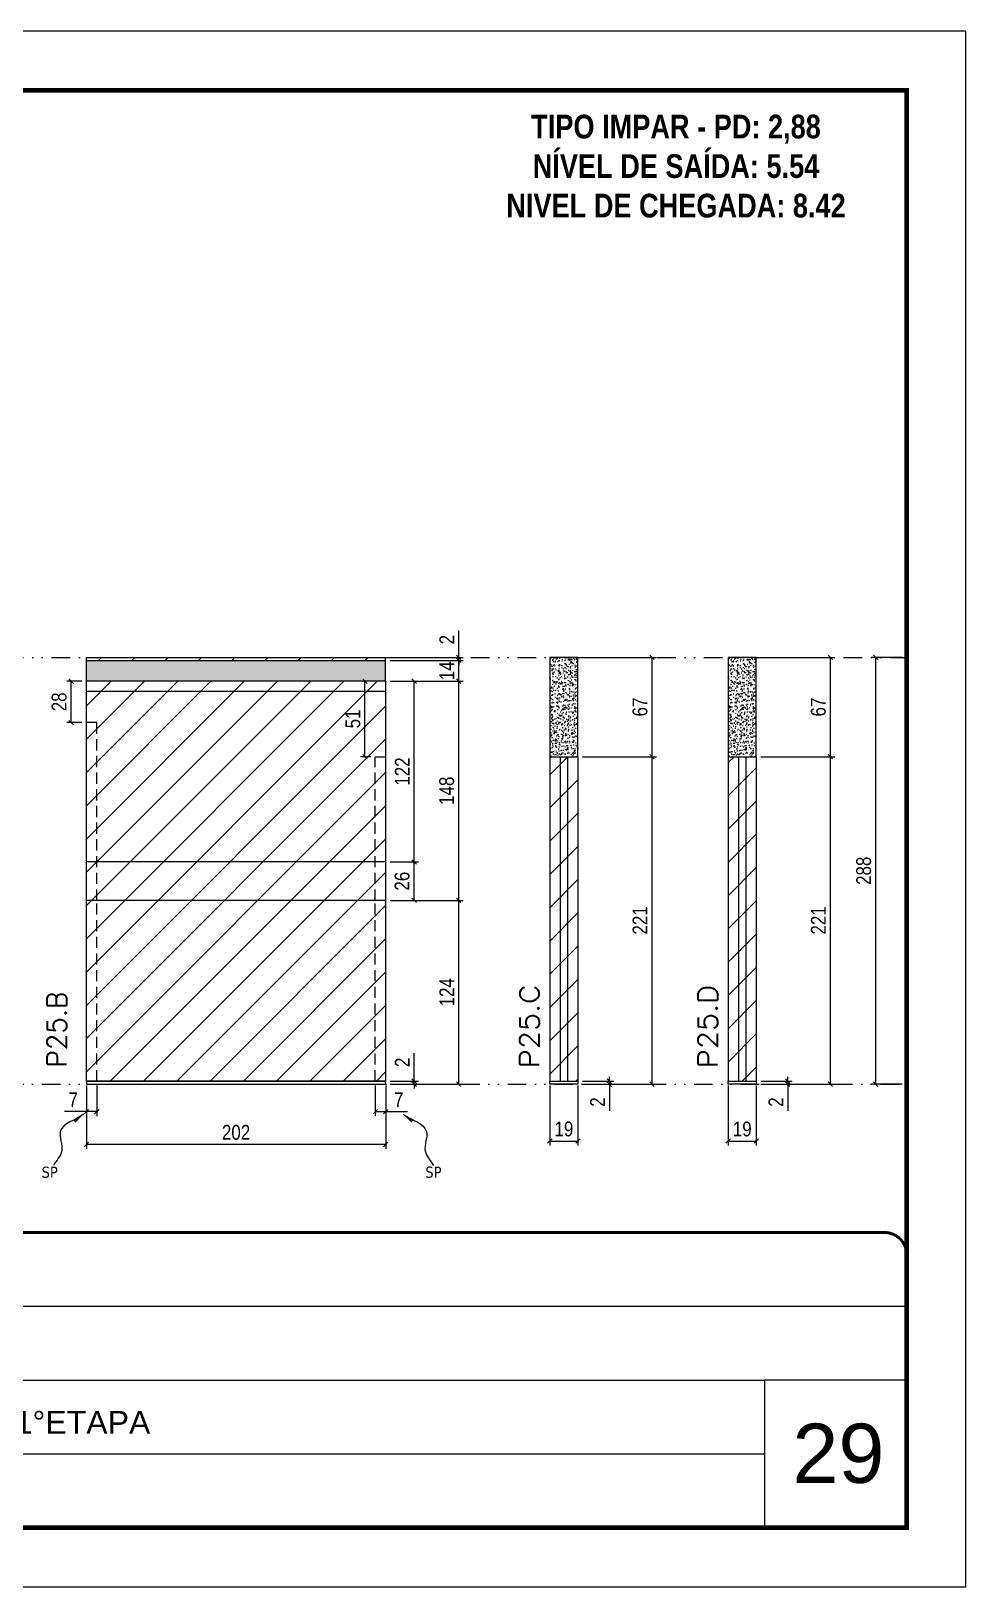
# Model space of a CAD drawing. Extents: x 14400 to 24104, y -21631 to 6985.
# Drawn here: x 15267 to 15898, y -2105 to -1055 of the extents above; entities that cross this region are included whole.
import ezdxf

# ---------------------------------------------------------------- set-up
doc = ezdxf.new("R2010")
doc.units = 0
for name, pattern in [('CONTINUO', [0]), ('DASHED', [0.75, 0.5, -0.25]), ('DIVIDE2', [0.625, 0.25, -0.125, 0, -0.125, 0, -0.125]), ('HIDDEN', [0.375, 0.25, -0.125])]:
    doc.linetypes.add(name, pattern=pattern)
for name, color, linetype, lineweight in [('CARIMBO', 255, 'Continuous', 9), ('Folhas', 255, 'Continuous', 9), ('Hachura', 251, 'Continuous', 9), ('SARRAFO DE PRESSAO', 251, 'DASHED', 9), ('Texto Seção', 7, 'Continuous', 15)]:
    doc.layers.add(name, color=color, linetype=linetype, lineweight=lineweight)
for name, color, linetype in [('COTA', 241, 'Continuous'), ('NOMENCLATURA', 7, 'Continuous'), ('Nível', 160, 'Continuous'), ('Painéis', 200, 'Continuous'), ('SARR_2.2x7', 40, 'Continuous'), ('Sarrafo de Pressão', 42, 'HIDDEN'), ('texto', 7, 'Continuous')]:
    doc.layers.add(name, color=color, linetype=linetype)
doc.styles.add('ARIAL', font='arial.ttf')
doc.styles.add('COTA TECNICA', font='techl___.ttf', dxfattribs={"height": 10})
doc.styles.add('COTA TECNICA-50', font='techl___.ttf', dxfattribs={"height": 10})
doc.styles.add('REGUA-120', font='ROMANS.shx', dxfattribs={"height": 15})
doc.styles.add('ROMANC', font='techb___.ttf', dxfattribs={"height": 2.5})
doc.styles.get("Standard").update_dxf_attribs({"font": 'arial.ttf'})
doc.dimstyles.new('COTA PAINEL-50', dxfattribs={"dimtxt": 10, "dimasz": 3, "dimexe": 3, "dimexo": 3, "dimgap": 3, "dimtad": 1, "dimdec": 1, "dimzin": 12, "dimdsep": 46, "dimtxsty": 'COTA TECNICA-50', "dimblk1": 'OBLIQUE', "dimblk2": 'OBLIQUE', "dimsah": 1, "dimcen": 0.9, "dimclrd": 4, "dimclre": 4, "dimclrt": 240, "dimadec": 1, "dimazin": 3, "dimtfac": 1, "dimtdec": 1, "dimtmove": 0, "dimatfit": 3, "dimfxl": 1, "dimtolj": 1, "dimtzin": 12, "dimarcsym": 0})
doc.dimstyles.new('PAINEL', dxfattribs={"dimtxt": 10, "dimasz": 3, "dimexe": 3, "dimexo": 3, "dimgap": 3, "dimtad": 1, "dimdec": 1, "dimzin": 12, "dimdsep": 46, "dimtxsty": 'COTA TECNICA', "dimblk1": 'OBLIQUE', "dimblk2": 'OBLIQUE', "dimsah": 1, "dimcen": 0.9, "dimclrd": 4, "dimclre": 4, "dimclrt": 240, "dimadec": 1, "dimazin": 3, "dimtfac": 1, "dimtdec": 1, "dimtmove": 0, "dimatfit": 3, "dimfxl": 1, "dimtolj": 1, "dimtzin": 12, "dimarcsym": 0})
doc.dimstyles.get("Standard").update_dxf_attribs({"dimtxt": 0.18, "dimasz": 0.18, "dimexe": 0.18, "dimexo": 0.0625, "dimgap": 0.09, "dimtad": 0, "dimtih": 1, "dimtoh": 1, "dimdec": 4, "dimzin": 0, "dimdsep": 46, "dimtxsty": 'Standard', "dimcen": 0.09, "dimadec": 0, "dimazin": 0, "dimtfac": 1, "dimtdec": 4, "dimtofl": 0, "dimtmove": 0, "dimatfit": 3, "dimfxl": 1, "dimtolj": 1, "dimtzin": 0, "dimarcsym": 0})

# ---------------------------------------------------------------- blocks, each defined once
blk = doc.blocks.new('9999999999')
at = {"color": 30, "linetype": 'CONTINUO'}
for p, q in [((98564.6, 34379.6), (99584, 34379.6)), ((98564.6, 34329.8), (99488, 34329.8)), ((99584, 34329.8), (99488, 34329.8)), ((99488, 34329.8), (99488, 34230.2)), ((98564.6, 34280), (99488, 34280))]:
    blk.add_line(p, q, dxfattribs=at)
at = {"color": 30, "linetype": 'CONTINUO', "const_width": 2}
blk.add_lwpolyline([(99584, 34230.2), (99584, 34414.4, 0.414214), (99569, 34429.4), (98229, 34429.4, 0.414214), (98214, 34414.4), (98214, 34245.2, 0.414214), (98229, 34230.2), (99584, 34230.2)], format="xyb", dxfattribs=at)
at = {"layer": 'Folhas'}
blk.add_lwpolyline([(98139, 34190.2), (99624, 34190.2), (99624, 35240.2), (98139, 35240.2)], close=True, dxfattribs=at)
at = {"layer": 'Folhas', "color": 30, "const_width": 3}
blk.add_lwpolyline([(98214, 34230.2), (99584, 34230.2), (99584, 35200.2), (98214, 35200.2)], close=True, dxfattribs=at)
at = {"color": 7, "linetype": 'Continuous', "ltscale": 5, "style": 'ARIAL'}
blk.add_text('TIPO IMPAR - 1°ETAPA', height=15.483, dxfattribs=at).set_placement((98837.7, 34293.5))
blk = doc.blocks.new('_Oblique')
at = {"color": 0, "linetype": 'ByBlock', "lineweight": -2}
blk.add_line((-0.5, -0.5), (0.5, 0.5), dxfattribs=at)
blk = doc.blocks.new('*D1240')
at = {"layer": 'COTA', "color": 4, "lineweight": -2, "transparency": 16777216}
for p, q in [((15304.8, -1767), (15304.8, -1809.7)), ((15506.8, -1767), (15506.8, -1809.7)), ((15506.8, -1806.7), (15304.8, -1806.7))]:
    blk.add_line(p, q, dxfattribs=at)
at = {"layer": 'Defpoints', "color": 0, "transparency": 16777216}
for p in [(15304.8, -1764), (15506.8, -1764), (15304.8, -1806.7)]:
    blk.add_point(p, dxfattribs=at)
at = {"layer": 'COTA', "color": 4, "lineweight": -2, "transparency": 16777216, "xscale": 3, "yscale": 3, "zscale": 3, "rotation": 180}
blk.add_blockref('_Oblique', (15304.8, -1806.7), dxfattribs=at)
at = {"layer": 'COTA', "color": 4, "lineweight": -2, "transparency": 16777216, "xscale": 3, "yscale": 3, "zscale": 3}
blk.add_blockref('_Oblique', (15506.8, -1806.7), dxfattribs=at)
at = {"layer": 'COTA', "color": 240, "transparency": 16777216, "insert": (15405.8, -1798.6), "char_height": 10, "attachment_point": 5, "style": 'COTA TECNICA'}
blk.add_mtext('\\A1;202', dxfattribs=at)
blk = doc.blocks.new('*D1241')
at = {"layer": 'COTA', "color": 4, "lineweight": -2, "transparency": 16777216}
for p, q in [((15499.8, -1767), (15499.8, -1787.5)), ((15506.8, -1769), (15506.8, -1787.5)), ((15499.8, -1784.5), (15506.8, -1784.5)), ((15506.8, -1784.5), (15521.5, -1784.5))]:
    blk.add_line(p, q, dxfattribs=at)
at = {"layer": 'Defpoints', "color": 0, "transparency": 16777216}
for p in [(15499.8, -1764), (15506.8, -1766), (15506.8, -1784.5)]:
    blk.add_point(p, dxfattribs=at)
at = {"layer": 'COTA', "color": 4, "lineweight": -2, "transparency": 16777216, "xscale": 3, "yscale": 3, "zscale": 3, "rotation": 180}
blk.add_blockref('_Oblique', (15499.8, -1784.5), dxfattribs=at)
at = {"layer": 'COTA', "color": 4, "lineweight": -2, "transparency": 16777216, "xscale": 3, "yscale": 3, "zscale": 3}
blk.add_blockref('_Oblique', (15506.8, -1784.5), dxfattribs=at)
at = {"layer": 'COTA', "color": 240, "transparency": 16777216, "insert": (15515.6, -1776.5), "char_height": 10, "attachment_point": 5, "style": 'COTA TECNICA-50'}
blk.add_mtext('\\A1;7', dxfattribs=at)
blk = doc.blocks.new('*D1242')
at = {"layer": 'COTA', "color": 4, "lineweight": -2, "transparency": 16777216}
for p, q in [((15304.8, -1769), (15304.8, -1787.5)), ((15311.8, -1767), (15311.8, -1787.5)), ((15304.8, -1784.5), (15290, -1784.5)), ((15311.8, -1784.5), (15304.8, -1784.5))]:
    blk.add_line(p, q, dxfattribs=at)
at = {"layer": 'Defpoints', "color": 0, "transparency": 16777216}
for p in [(15304.8, -1766), (15311.8, -1764), (15304.8, -1784.5)]:
    blk.add_point(p, dxfattribs=at)
at = {"layer": 'COTA', "color": 4, "lineweight": -2, "transparency": 16777216, "xscale": 3, "yscale": 3, "zscale": 3, "rotation": 180}
blk.add_blockref('_Oblique', (15304.8, -1784.5), dxfattribs=at)
at = {"layer": 'COTA', "color": 4, "lineweight": -2, "transparency": 16777216, "xscale": 3, "yscale": 3, "zscale": 3}
blk.add_blockref('_Oblique', (15311.8, -1784.5), dxfattribs=at)
at = {"layer": 'COTA', "color": 240, "transparency": 16777216, "insert": (15295.9, -1776.5), "char_height": 10, "attachment_point": 5, "style": 'COTA TECNICA-50'}
blk.add_mtext('\\A1;7', dxfattribs=at)
blk = doc.blocks.new('*D1251')
at = {"layer": 'COTA', "color": 4, "linetype": 'ByBlock', "lineweight": -2, "transparency": 16777216}
for p, q in [((15509.8, -1642), (15559.1, -1642)), ((15556.1, -1766), (15556.1, -1642)), ((15509.8, -1766), (15559.1, -1766))]:
    blk.add_line(p, q, dxfattribs=at)
at = {"layer": 'Defpoints', "color": 0, "linetype": 'ByBlock', "transparency": 16777216}
for p in [(15506.8, -1642), (15556.1, -1642), (15506.8, -1766)]:
    blk.add_point(p, dxfattribs=at)
at = {"layer": 'COTA', "color": 4, "linetype": 'ByBlock', "lineweight": -2, "transparency": 16777216, "xscale": 3, "yscale": 3, "zscale": 3}
for p, rotation in [((15556.1, -1642), 90), ((15556.1, -1766), 270)]:
    blk.add_blockref('_Oblique', p, dxfattribs=dict(at, rotation=rotation))
at = {"layer": 'COTA', "color": 240, "linetype": 'ByBlock', "transparency": 16777216, "insert": (15548.1, -1704), "char_height": 10, "attachment_point": 5, "rotation": 90, "style": 'COTA TECNICA'}
blk.add_mtext('\\A1;124', dxfattribs=at)
blk = doc.blocks.new('*D1243')
at = {"layer": 'COTA', "color": 4, "lineweight": -2, "transparency": 16777216}
for p, q in [((15526, -1764), (15526, -1745.2)), ((15509.8, -1764), (15529, -1764)), ((15509.8, -1766), (15529, -1766)), ((15526, -1766), (15526, -1764)), ((15526, -1766), (15526, -1769))]:
    blk.add_line(p, q, dxfattribs=at)
at = {"layer": 'Defpoints', "color": 0, "transparency": 16777216}
for p in [(15506.8, -1764), (15506.8, -1766), (15526, -1766)]:
    blk.add_point(p, dxfattribs=at)
at = {"layer": 'COTA', "color": 4, "lineweight": -2, "transparency": 16777216, "xscale": 3, "yscale": 3, "zscale": 3}
for p, rotation in [((15526, -1764), 270), ((15526, -1766), 90)]:
    blk.add_blockref('_Oblique', p, dxfattribs=dict(at, rotation=rotation))
at = {"layer": 'COTA', "color": 240, "transparency": 16777216, "insert": (15518, -1751.3), "char_height": 10, "attachment_point": 5, "rotation": 90, "style": 'COTA TECNICA-50'}
blk.add_mtext('\\A1;2', dxfattribs=at)
blk = doc.blocks.new('*D1252')
at = {"layer": 'COTA', "color": 4, "linetype": 'ByBlock', "lineweight": -2, "transparency": 16777216}
for p, q in [((15509.8, -1642), (15559.1, -1642)), ((15556.1, -1766), (15556.1, -1642)), ((15509.8, -1766), (15559.1, -1766))]:
    blk.add_line(p, q, dxfattribs=at)
at = {"layer": 'Defpoints', "color": 0, "linetype": 'ByBlock', "transparency": 16777216}
for p in [(15506.8, -1642), (15556.1, -1642), (15506.8, -1766)]:
    blk.add_point(p, dxfattribs=at)
at = {"layer": 'COTA', "color": 4, "linetype": 'ByBlock', "lineweight": -2, "transparency": 16777216, "xscale": 3, "yscale": 3, "zscale": 3}
for p, rotation in [((15556.1, -1642), 90), ((15556.1, -1766), 270)]:
    blk.add_blockref('_Oblique', p, dxfattribs=dict(at, rotation=rotation))
at = {"layer": 'COTA', "color": 240, "linetype": 'ByBlock', "transparency": 16777216, "insert": (15548.1, -1704), "char_height": 10, "attachment_point": 5, "rotation": 90, "style": 'COTA TECNICA'}
blk.add_mtext('\\A1;124', dxfattribs=at)
blk = doc.blocks.new('*D1253')
at = {"layer": 'COTA', "color": 4, "lineweight": -2, "transparency": 16777216}
for p, q in [((15509.8, -1494), (15559.1, -1494)), ((15556.1, -1642), (15556.1, -1494)), ((15509.8, -1642), (15559.1, -1642))]:
    blk.add_line(p, q, dxfattribs=at)
at = {"layer": 'Defpoints', "color": 0, "transparency": 16777216}
for p in [(15506.8, -1494), (15556.1, -1494), (15506.8, -1642)]:
    blk.add_point(p, dxfattribs=at)
at = {"layer": 'COTA', "color": 4, "lineweight": -2, "transparency": 16777216, "xscale": 3, "yscale": 3, "zscale": 3}
for p, rotation in [((15556.1, -1494), 90), ((15556.1, -1642), 270)]:
    blk.add_blockref('_Oblique', p, dxfattribs=dict(at, rotation=rotation))
at = {"layer": 'COTA', "color": 240, "transparency": 16777216, "insert": (15548, -1568), "char_height": 10, "attachment_point": 5, "rotation": 90, "style": 'COTA TECNICA'}
blk.add_mtext('\\A1;148', dxfattribs=at)
blk = doc.blocks.new('*D1254')
at = {"layer": 'COTA', "color": 4, "lineweight": -2, "transparency": 16777216}
for p, q in [((15509.8, -1480), (15559.1, -1480)), ((15556.1, -1494), (15556.1, -1480)), ((15509.8, -1494), (15559.1, -1494))]:
    blk.add_line(p, q, dxfattribs=at)
at = {"layer": 'Defpoints', "color": 0, "transparency": 16777216}
for p in [(15506.8, -1480), (15556.1, -1480), (15506.8, -1494)]:
    blk.add_point(p, dxfattribs=at)
at = {"layer": 'COTA', "color": 4, "lineweight": -2, "transparency": 16777216, "xscale": 3, "yscale": 3, "zscale": 3}
for p, rotation in [((15556.1, -1480), 90), ((15556.1, -1494), 270)]:
    blk.add_blockref('_Oblique', p, dxfattribs=dict(at, rotation=rotation))
at = {"layer": 'COTA', "color": 240, "transparency": 16777216, "insert": (15548.1, -1487), "char_height": 10, "attachment_point": 5, "rotation": 90, "style": 'COTA TECNICA'}
blk.add_mtext('\\A1;14', dxfattribs=at)
blk = doc.blocks.new('*D1247')
at = {"layer": 'COTA', "color": 4, "lineweight": -2, "transparency": 16777216}
for p, q in [((15496.8, -1494), (15489.8, -1494)), ((15492.8, -1545), (15492.8, -1494)), ((15496.8, -1545), (15489.8, -1545))]:
    blk.add_line(p, q, dxfattribs=at)
at = {"layer": 'Defpoints', "color": 0, "transparency": 16777216}
for p in [(15492.8, -1494), (15499.8, -1494), (15499.8, -1545)]:
    blk.add_point(p, dxfattribs=at)
at = {"layer": 'COTA', "color": 4, "lineweight": -2, "transparency": 16777216, "xscale": 3, "yscale": 3, "zscale": 3}
for p, rotation in [((15492.8, -1494), 90), ((15492.8, -1545), 270)]:
    blk.add_blockref('_Oblique', p, dxfattribs=dict(at, rotation=rotation))
at = {"layer": 'COTA', "color": 240, "transparency": 16777216, "insert": (15484.7, -1519.5), "char_height": 10, "attachment_point": 5, "rotation": 90, "style": 'COTA TECNICA'}
blk.add_mtext('\\A1;51', dxfattribs=at)
blk = doc.blocks.new('*D1255')
at = {"layer": 'COTA', "color": 4, "lineweight": -2, "transparency": 16777216}
for p, q in [((15301.8, -1494), (15291.5, -1494)), ((15294.5, -1522), (15294.5, -1494)), ((15301.8, -1522), (15291.5, -1522))]:
    blk.add_line(p, q, dxfattribs=at)
at = {"layer": 'Defpoints', "color": 0, "transparency": 16777216}
for p in [(15294.5, -1494), (15304.8, -1494), (15304.8, -1522)]:
    blk.add_point(p, dxfattribs=at)
at = {"layer": 'COTA', "color": 4, "lineweight": -2, "transparency": 16777216, "xscale": 3, "yscale": 3, "zscale": 3}
for p, rotation in [((15294.5, -1494), 90), ((15294.5, -1522), 270)]:
    blk.add_blockref('_Oblique', p, dxfattribs=dict(at, rotation=rotation))
at = {"layer": 'COTA', "color": 240, "transparency": 16777216, "insert": (15286.4, -1508), "char_height": 10, "attachment_point": 5, "rotation": 90, "style": 'COTA TECNICA'}
blk.add_mtext('\\A1;28', dxfattribs=at)
blk = doc.blocks.new('*D1256')
at = {"layer": 'COTA', "color": 4, "lineweight": -2, "transparency": 16777216}
for p, q in [((15509.8, -1616), (15529, -1616)), ((15526, -1642), (15526, -1616)), ((15509.8, -1642), (15529, -1642))]:
    blk.add_line(p, q, dxfattribs=at)
at = {"layer": 'Defpoints', "color": 0, "transparency": 16777216}
for p in [(15506.8, -1616), (15526, -1616), (15506.8, -1642)]:
    blk.add_point(p, dxfattribs=at)
at = {"layer": 'COTA', "color": 4, "lineweight": -2, "transparency": 16777216, "xscale": 3, "yscale": 3, "zscale": 3}
for p, rotation in [((15526, -1616), 90), ((15526, -1642), 270)]:
    blk.add_blockref('_Oblique', p, dxfattribs=dict(at, rotation=rotation))
at = {"layer": 'COTA', "color": 240, "transparency": 16777216, "insert": (15517.9, -1629), "char_height": 10, "attachment_point": 5, "rotation": 90, "style": 'COTA TECNICA'}
blk.add_mtext('\\A1;26', dxfattribs=at)
blk = doc.blocks.new('*D1257')
at = {"layer": 'COTA', "color": 4, "lineweight": -2, "transparency": 16777216}
for p, q in [((15509.8, -1494), (15529, -1494)), ((15526, -1616), (15526, -1494)), ((15509.8, -1616), (15529, -1616))]:
    blk.add_line(p, q, dxfattribs=at)
at = {"layer": 'Defpoints', "color": 0, "transparency": 16777216}
for p in [(15506.8, -1494), (15526, -1494), (15506.8, -1616)]:
    blk.add_point(p, dxfattribs=at)
at = {"layer": 'COTA', "color": 4, "lineweight": -2, "transparency": 16777216, "xscale": 3, "yscale": 3, "zscale": 3}
for p, rotation in [((15526, -1494), 90), ((15526, -1616), 270)]:
    blk.add_blockref('_Oblique', p, dxfattribs=dict(at, rotation=rotation))
at = {"layer": 'COTA', "color": 240, "transparency": 16777216, "insert": (15518, -1555), "char_height": 10, "attachment_point": 5, "rotation": 90, "style": 'COTA TECNICA'}
blk.add_mtext('\\A1;122', dxfattribs=at)
blk = doc.blocks.new('*D1258')
at = {"layer": 'COTA', "color": 4, "lineweight": -2, "transparency": 16777216}
for p, q in [((15617.6, -1767), (15617.6, -1807.4)), ((15636.6, -1767), (15636.6, -1807.4)), ((15617.6, -1804.4), (15636.6, -1804.4))]:
    blk.add_line(p, q, dxfattribs=at)
at = {"layer": 'Defpoints', "color": 0, "transparency": 16777216}
for p in [(15617.6, -1764), (15636.6, -1764), (15636.6, -1804.4)]:
    blk.add_point(p, dxfattribs=at)
at = {"layer": 'COTA', "color": 4, "lineweight": -2, "transparency": 16777216, "xscale": 3, "yscale": 3, "zscale": 3, "rotation": 180}
blk.add_blockref('_Oblique', (15617.6, -1804.4), dxfattribs=at)
at = {"layer": 'COTA', "color": 4, "lineweight": -2, "transparency": 16777216, "xscale": 3, "yscale": 3, "zscale": 3}
blk.add_blockref('_Oblique', (15636.6, -1804.4), dxfattribs=at)
at = {"layer": 'COTA', "color": 240, "transparency": 16777216, "insert": (15627.1, -1796.3), "char_height": 10, "attachment_point": 5, "style": 'COTA TECNICA'}
blk.add_mtext('\\A1;19', dxfattribs=at)
blk = doc.blocks.new('*D1259')
at = {"layer": 'COTA', "color": 4, "lineweight": -2, "transparency": 16777216}
for p, q in [((15657.8, -1764), (15657.8, -1761)), ((15639.6, -1764), (15660.8, -1764)), ((15639.6, -1766), (15660.8, -1766)), ((15657.8, -1764), (15657.8, -1766)), ((15657.8, -1766), (15657.8, -1784.1))]:
    blk.add_line(p, q, dxfattribs=at)
at = {"layer": 'Defpoints', "color": 0, "transparency": 16777216}
for p in [(15636.6, -1764), (15636.6, -1766), (15657.8, -1764)]:
    blk.add_point(p, dxfattribs=at)
at = {"layer": 'COTA', "color": 4, "lineweight": -2, "transparency": 16777216, "xscale": 3, "yscale": 3, "zscale": 3}
for p, rotation in [((15657.8, -1764), 270), ((15657.8, -1766), 90)]:
    blk.add_blockref('_Oblique', p, dxfattribs=dict(at, rotation=rotation))
at = {"layer": 'COTA', "color": 240, "transparency": 16777216, "insert": (15649.8, -1778.1), "char_height": 10, "attachment_point": 5, "rotation": 90, "style": 'COTA TECNICA-50'}
blk.add_mtext('\\A1;2', dxfattribs=at)
blk = doc.blocks.new('*D1260')
at = {"layer": 'COTA', "color": 4, "lineweight": -2, "transparency": 16777216}
for p, q in [((15639.6, -1545), (15689.6, -1545)), ((15686.6, -1766), (15686.6, -1545)), ((15639.6, -1766), (15689.6, -1766))]:
    blk.add_line(p, q, dxfattribs=at)
at = {"layer": 'Defpoints', "color": 0, "transparency": 16777216}
for p in [(15636.6, -1545), (15686.6, -1545), (15636.6, -1766)]:
    blk.add_point(p, dxfattribs=at)
at = {"layer": 'COTA', "color": 4, "lineweight": -2, "transparency": 16777216, "xscale": 3, "yscale": 3, "zscale": 3}
for p, rotation in [((15686.6, -1545), 90), ((15686.6, -1766), 270)]:
    blk.add_blockref('_Oblique', p, dxfattribs=dict(at, rotation=rotation))
at = {"layer": 'COTA', "color": 240, "transparency": 16777216, "insert": (15678.5, -1655.5), "char_height": 10, "attachment_point": 5, "rotation": 90, "style": 'COTA TECNICA-50'}
blk.add_mtext('\\A1;221', dxfattribs=at)
blk = doc.blocks.new('*D1261')
at = {"layer": 'COTA', "color": 4, "lineweight": -2, "transparency": 16777216}
for p, q in [((15639.6, -1478), (15689.6, -1478)), ((15686.6, -1545), (15686.6, -1478)), ((15639.6, -1545), (15689.6, -1545))]:
    blk.add_line(p, q, dxfattribs=at)
at = {"layer": 'Defpoints', "color": 0, "transparency": 16777216}
for p in [(15636.6, -1478), (15686.6, -1478), (15636.6, -1545)]:
    blk.add_point(p, dxfattribs=at)
at = {"layer": 'COTA', "color": 4, "lineweight": -2, "transparency": 16777216, "xscale": 3, "yscale": 3, "zscale": 3}
for p, rotation in [((15686.6, -1478), 90), ((15686.6, -1545), 270)]:
    blk.add_blockref('_Oblique', p, dxfattribs=dict(at, rotation=rotation))
at = {"layer": 'COTA', "color": 240, "transparency": 16777216, "insert": (15678.5, -1511.5), "char_height": 10, "attachment_point": 5, "rotation": 90, "style": 'COTA TECNICA'}
blk.add_mtext('\\A1;67', dxfattribs=at)
blk = doc.blocks.new('*D1262')
at = {"layer": 'COTA', "color": 4, "lineweight": -2, "transparency": 16777216}
for p, q in [((15855.5, -1478), (15834.6, -1478)), ((15837.6, -1766), (15837.6, -1478)), ((15855.5, -1766), (15834.6, -1766))]:
    blk.add_line(p, q, dxfattribs=at)
at = {"layer": 'Defpoints', "color": 0, "transparency": 16777216}
for p in [(15837.6, -1478), (15858.5, -1478), (15858.5, -1766)]:
    blk.add_point(p, dxfattribs=at)
at = {"layer": 'COTA', "color": 4, "lineweight": -2, "transparency": 16777216, "xscale": 3, "yscale": 3, "zscale": 3}
for p, rotation in [((15837.6, -1478), 90), ((15837.6, -1766), 270)]:
    blk.add_blockref('_Oblique', p, dxfattribs=dict(at, rotation=rotation))
at = {"layer": 'COTA', "color": 240, "transparency": 16777216, "insert": (15829.5, -1622), "char_height": 10, "attachment_point": 5, "rotation": 90, "style": 'COTA TECNICA'}
blk.add_mtext('\\A1;288', dxfattribs=at)
blk = doc.blocks.new('*D2030')
at = {"layer": 'COTA', "color": 4, "lineweight": -2, "transparency": 16777216}
for p, q in [((15738, -1767), (15738, -1807.4)), ((15757, -1767), (15757, -1807.4)), ((15738, -1804.4), (15757, -1804.4))]:
    blk.add_line(p, q, dxfattribs=at)
at = {"layer": 'Defpoints', "color": 0, "transparency": 16777216}
for p in [(15738, -1764), (15757, -1764), (15757, -1804.4)]:
    blk.add_point(p, dxfattribs=at)
at = {"layer": 'COTA', "color": 4, "lineweight": -2, "transparency": 16777216, "xscale": 3, "yscale": 3, "zscale": 3, "rotation": 180}
blk.add_blockref('_Oblique', (15738, -1804.4), dxfattribs=at)
at = {"layer": 'COTA', "color": 4, "lineweight": -2, "transparency": 16777216, "xscale": 3, "yscale": 3, "zscale": 3}
blk.add_blockref('_Oblique', (15757, -1804.4), dxfattribs=at)
at = {"layer": 'COTA', "color": 240, "transparency": 16777216, "insert": (15747.5, -1796.3), "char_height": 10, "attachment_point": 5, "style": 'COTA TECNICA'}
blk.add_mtext('\\A1;19', dxfattribs=at)
blk = doc.blocks.new('*D2031')
at = {"layer": 'COTA', "color": 4, "lineweight": -2, "transparency": 16777216}
for p, q in [((15778.2, -1764), (15778.2, -1761)), ((15760, -1764), (15781.2, -1764)), ((15760, -1766), (15781.2, -1766)), ((15778.2, -1764), (15778.2, -1766)), ((15778.2, -1766), (15778.2, -1784.1))]:
    blk.add_line(p, q, dxfattribs=at)
at = {"layer": 'Defpoints', "color": 0, "transparency": 16777216}
for p in [(15757, -1764), (15757, -1766), (15778.2, -1764)]:
    blk.add_point(p, dxfattribs=at)
at = {"layer": 'COTA', "color": 4, "lineweight": -2, "transparency": 16777216, "xscale": 3, "yscale": 3, "zscale": 3}
for p, rotation in [((15778.2, -1764), 270), ((15778.2, -1766), 90)]:
    blk.add_blockref('_Oblique', p, dxfattribs=dict(at, rotation=rotation))
at = {"layer": 'COTA', "color": 240, "transparency": 16777216, "insert": (15770.2, -1778.1), "char_height": 10, "attachment_point": 5, "rotation": 90, "style": 'COTA TECNICA-50'}
blk.add_mtext('\\A1;2', dxfattribs=at)
blk = doc.blocks.new('*D2032')
at = {"layer": 'COTA', "color": 4, "lineweight": -2, "transparency": 16777216}
for p, q in [((15760, -1545), (15810, -1545)), ((15807, -1766), (15807, -1545)), ((15760, -1766), (15810, -1766))]:
    blk.add_line(p, q, dxfattribs=at)
at = {"layer": 'Defpoints', "color": 0, "transparency": 16777216}
for p in [(15757, -1545), (15807, -1545), (15757, -1766)]:
    blk.add_point(p, dxfattribs=at)
at = {"layer": 'COTA', "color": 4, "lineweight": -2, "transparency": 16777216, "xscale": 3, "yscale": 3, "zscale": 3}
for p, rotation in [((15807, -1545), 90), ((15807, -1766), 270)]:
    blk.add_blockref('_Oblique', p, dxfattribs=dict(at, rotation=rotation))
at = {"layer": 'COTA', "color": 240, "transparency": 16777216, "insert": (15798.9, -1655.5), "char_height": 10, "attachment_point": 5, "rotation": 90, "style": 'COTA TECNICA-50'}
blk.add_mtext('\\A1;221', dxfattribs=at)
blk = doc.blocks.new('*D2033')
at = {"layer": 'COTA', "color": 4, "lineweight": -2, "transparency": 16777216}
for p, q in [((15760, -1478), (15810, -1478)), ((15807, -1545), (15807, -1478)), ((15760, -1545), (15810, -1545))]:
    blk.add_line(p, q, dxfattribs=at)
at = {"layer": 'Defpoints', "color": 0, "transparency": 16777216}
for p in [(15757, -1478), (15807, -1478), (15757, -1545)]:
    blk.add_point(p, dxfattribs=at)
at = {"layer": 'COTA', "color": 4, "lineweight": -2, "transparency": 16777216, "xscale": 3, "yscale": 3, "zscale": 3}
for p, rotation in [((15807, -1478), 90), ((15807, -1545), 270)]:
    blk.add_blockref('_Oblique', p, dxfattribs=dict(at, rotation=rotation))
at = {"layer": 'COTA', "color": 240, "transparency": 16777216, "insert": (15798.9, -1511.5), "char_height": 10, "attachment_point": 5, "rotation": 90, "style": 'COTA TECNICA'}
blk.add_mtext('\\A1;67', dxfattribs=at)
blk = doc.blocks.new('*D2034')
at = {"layer": 'COTA', "color": 4, "lineweight": -2, "transparency": 16777216}
for p, q in [((15556.1, -1478), (15556.1, -1459.9)), ((15509.8, -1478), (15559.1, -1478)), ((15509.8, -1480), (15559.1, -1480)), ((15556.1, -1480), (15556.1, -1478)), ((15556.1, -1480), (15556.1, -1483))]:
    blk.add_line(p, q, dxfattribs=at)
at = {"layer": 'Defpoints', "color": 0, "transparency": 16777216}
for p in [(15506.8, -1478), (15506.8, -1480), (15556.1, -1478)]:
    blk.add_point(p, dxfattribs=at)
at = {"layer": 'COTA', "color": 4, "lineweight": -2, "transparency": 16777216, "xscale": 3, "yscale": 3, "zscale": 3}
for p, rotation in [((15556.1, -1478), 270), ((15556.1, -1480), 90)]:
    blk.add_blockref('_Oblique', p, dxfattribs=dict(at, rotation=rotation))
at = {"layer": 'COTA', "color": 240, "transparency": 16777216, "insert": (15548.1, -1466), "char_height": 10, "attachment_point": 5, "rotation": 90, "style": 'COTA TECNICA'}
blk.add_mtext('\\A1;2', dxfattribs=at)

msp = doc.modelspace()

# ---------------------------------------------------------------- hatches: boundary and pattern name
at = {"layer": 'COTA'}
h = msp.add_hatch(dxfattribs=at)
h.set_pattern_fill('AR-CONC', color=256, scale=0.03)
h.set_pattern_definition([(50, (-1154.386, -30), (5.4655401, -0.4781726), [0.5715, -6.2865]), (355, (-1154.386, -30), (-1.0573026, 5.7317054), [0.4572, -5.0292175]), (100.451445, (-1153.9307, -30.04), (4.4082374, 5.2535326), [0.4857003, -5.3427073]), (46.1842, (-1154.386, -28.476), (8.1323712, -1.2612698), [0.85725, -9.42975]), (96.63556, (-1153.7085, -28.581), (7.122124, 7.4227837), [0.7285507, -8.0140682]), (351.18415, (-1154.386, -28.476), (7.122124, 7.4227837), [0.685799, -7.543792]), (21, (-1153.624, -28.857), (4.5484317, -3.067956), [0.5715, -6.2865]), (326, (-1153.624, -28.857), (1.8540609, 5.525639), [0.4572, -5.0292]), (71.451445, (-1153.245, -29.1127), (6.4024926, 2.457683), [0.4857003, -5.3426981]), (37.5, (-1154.3862, -30), (0.0926581, 2.53665117), [0, -4.96824, 0, -5.1054, 0, -5.04825]), (7.5, (-1154.3862, -30), (2.00458988, 3.00541724), [0, -2.91084, 0, -4.85394, 0, -1.92405]), (327.5, (-1156.0854, -30), (4.06771786, -0.17186232), [0, -1.905, 0, -5.9436, 0, -7.8867]), (317.5, (-1156.8474, -30), (4.44387544, 0.7627947), [0, -2.4765, 0, -3.94716, 0, -5.6007])])
h.paths.add_polyline_path([(15304.77, -1480.02), (15304.77, -1494.02), (15506.77, -1494.02), (15506.77, -1480.02)])
h = msp.add_hatch(dxfattribs=at)
h.set_pattern_fill('AR-CONC', color=256, scale=0.03)
h.set_pattern_definition([(50, (-3115.9884, -5770.8755), (5.4655401, -0.4781726), [0.5715, -6.2865]), (355, (-3115.9884, -5770.8755), (-1.0573026, 5.7317054), [0.4572, -5.0292175]), (100.451445, (-3115.533, -5770.9154), (4.4082374, 5.2535326), [0.4857003, -5.3427073]), (46.1842, (-3115.9884, -5769.3515), (8.1323712, -1.2612698), [0.85725, -9.42975]), (96.635558, (-3115.311, -5769.457), (7.122124, 7.4227837), [0.7285507, -8.0140682]), (351.18415, (-3115.988, -5769.3515), (7.122124, 7.4227837), [0.685799, -7.543792]), (21, (-3115.2264, -5769.7325), (4.5484317, -3.0679559), [0.5715, -6.2865]), (326, (-3115.2264, -5769.7325), (1.8540609, 5.525639), [0.4572, -5.0292]), (71.451445, (-3114.8474, -5769.988), (6.4024926, 2.457683), [0.4857003, -5.3426981]), (37.5, (-3115.9884, -5770.8755), (0.0926581, 2.53665117), [0, -4.96824, 0, -5.1054, 0, -5.04825]), (7.5, (-3115.9884, -5770.8755), (2.00458988, 3.00541724), [0, -2.91084, 0, -4.85394, 0, -1.92405]), (327.5, (-3117.6876, -5770.8755), (4.06771786, -0.17186232), [0, -1.905, 0, -5.9436, 0, -7.8867]), (317.5, (-3118.4496, -5770.8755), (4.44387544, 0.7627947), [0, -2.4765, 0, -3.94716, 0, -5.6007])])
h.paths.add_polyline_path([(15636.57, -1545.02), (15636.57, -1478.02), (15617.57, -1478.02), (15617.57, -1545.02)])
h = msp.add_hatch(dxfattribs=at)
h.set_pattern_fill('AR-CONC', color=256, scale=0.03)
h.set_pattern_definition([(50, (-2995.5777, -5770.8755), (5.4655401, -0.4781726), [0.5715, -6.2865]), (355, (-2995.5777, -5770.8755), (-1.0573026, 5.7317054), [0.4572, -5.0292175]), (100.451445, (-2995.122, -5770.9154), (4.4082374, 5.2535326), [0.4857003, -5.3427073]), (46.1842, (-2995.5777, -5769.3515), (8.1323712, -1.2612698), [0.85725, -9.42975]), (96.635558, (-2994.9, -5769.457), (7.122124, 7.4227837), [0.7285507, -8.0140682]), (351.18415, (-2995.578, -5769.3515), (7.122124, 7.4227837), [0.685799, -7.543792]), (21, (-2994.8157, -5769.7325), (4.5484317, -3.0679559), [0.5715, -6.2865]), (326, (-2994.8157, -5769.7325), (1.8540609, 5.525639), [0.4572, -5.0292]), (71.451445, (-2994.4366, -5769.988), (6.4024926, 2.457683), [0.4857003, -5.3426981]), (37.5, (-2995.5777, -5770.8755), (0.0926581, 2.53665117), [0, -4.96824, 0, -5.1054, 0, -5.04825]), (7.5, (-2995.5777, -5770.8755), (2.00458988, 3.00541724), [0, -2.91084, 0, -4.85394, 0, -1.92405]), (327.5, (-2997.277, -5770.8755), (4.06771786, -0.17186232), [0, -1.905, 0, -5.9436, 0, -7.8867]), (317.5, (-2998.039, -5770.8755), (4.44387544, 0.7627947), [0, -2.4765, 0, -3.94716, 0, -5.6007])])
h.paths.add_polyline_path([(15756.98, -1545.02), (15756.98, -1478.02), (15737.98, -1478.02), (15737.98, -1545.02)])
at = {"layer": 'Hachura', "linetype": 'ByBlock'}
h = msp.add_hatch(dxfattribs=at)
h.set_pattern_fill('ANSI31', color=256, scale=5)
h.paths.add_polyline_path([(15506.77, -1478.02), (15304.77, -1478.02), (15304.77, -1480.02), (15506.77, -1480.02)])
h = msp.add_hatch(dxfattribs=at)
h.set_pattern_fill('ANSI31', color=256, scale=5)
h.paths.add_polyline_path([(15207.44, -1545.02), (15005.44, -1545.02), (15005.44, -1642.02), (15207.44, -1642.02)])
h.paths.add_polyline_path([(15207.44, -1642.02), (15005.44, -1642.02), (15005.44, -1764.02), (15207.44, -1764.02)])
h.paths.add_polyline_path([(15506.77, -1642.02), (15304.77, -1642.02), (15304.77, -1764.02), (15506.77, -1764.02)])
h.paths.add_polyline_path([(15506.77, -1616.02), (15304.77, -1616.02), (15304.77, -1642.02), (15506.77, -1642.02)])
h.paths.add_polyline_path([(15506.77, -1494.02), (15304.77, -1494.02), (15304.77, -1616.02), (15506.77, -1616.02)])
h = msp.add_hatch(dxfattribs=at)
h.set_pattern_fill('ANSI31', color=256, scale=5)
h.paths.add_polyline_path([(15636.57, -1545.02), (15617.57, -1545.02), (15617.57, -1764.02), (15636.57, -1764.02)])
h.paths.add_polyline_path([(15756.98, -1545.02), (15737.98, -1545.02), (15737.98, -1764.02), (15756.98, -1764.02)])

# ---------------------------------------------------------------- linework, layer by layer
at = {"layer": 'COTA'}
for p, q in [((15304.77, -1494.02), (15304.77, -1480.02)), ((15506.77, -1494.02), (15506.77, -1480.02)), ((15311.77, -1522.02), (15304.77, -1522.02)), ((15499.77, -1545.02), (15506.77, -1545.02))]:
    msp.add_line(p, q, dxfattribs=at)
for points in [[(15617.57, -1545.02), (15636.57, -1545.02), (15636.57, -1478.02), (15617.57, -1478.02)], [(15737.98, -1545.02), (15756.98, -1545.02), (15756.98, -1478.02), (15737.98, -1478.02)]]:
    msp.add_lwpolyline(points, close=True, dxfattribs=at)
at = {"layer": 'Nível', "color": 4, "linetype": 'DIVIDE2', "ltscale": 50}
for p, q in [((14998.23, -1478.02), (15858.47, -1478.02)), ((14488.47, -1766.02), (15858.47, -1766.02))]:
    msp.add_line(p, q, dxfattribs=at)
at = {"layer": 'Painéis'}
for p, q in [((15304.77, -1478.02), (15506.77, -1478.02)), ((15304.77, -1480.02), (15304.77, -1478.02)), ((15304.77, -1480.02), (15506.77, -1480.02)), ((15506.77, -1480.02), (15506.77, -1478.02)), ((15304.77, -1764.02), (15304.77, -1494.02)), ((15506.77, -1494.02), (15304.77, -1494.02)), ((15506.77, -1494.02), (15506.77, -1764.02)), ((15617.57, -1545.02), (15617.57, -1764.02)), ((15617.57, -1545.02), (15636.57, -1545.02)), ((15636.57, -1545.02), (15636.57, -1764.02)), ((15737.98, -1545.02), (15737.98, -1764.02)), ((15737.98, -1545.02), (15756.98, -1545.02)), ((15756.98, -1545.02), (15756.98, -1764.02)), ((15506.77, -1616.02), (15304.77, -1616.02)), ((15506.77, -1642.02), (15304.77, -1642.02)), ((15304.77, -1764.02), (15506.77, -1764.02)), ((15617.57, -1764.02), (15636.57, -1764.02)), ((15617.57, -1766.02), (15617.57, -1764.02)), ((15636.57, -1766.02), (15617.57, -1766.02)), ((15636.57, -1764.02), (15636.57, -1766.02)), ((15737.98, -1764.02), (15756.98, -1764.02)), ((15737.98, -1766.02), (15737.98, -1764.02)), ((15756.98, -1766.02), (15737.98, -1766.02)), ((15756.98, -1764.02), (15756.98, -1766.02))]:
    msp.add_line(p, q, dxfattribs=at)
msp.add_lwpolyline([(15506.77, -1764.02), (15304.77, -1764.02), (15304.77, -1766.02), (15506.77, -1766.02)], close=True, dxfattribs=at)
at = {"layer": 'SARR_2.2x7'}
for p, q in [((15506.77, -1501.02), (15304.77, -1501.02)), ((15624.57, -1545.02), (15624.57, -1764.02)), ((15629.57, -1545.02), (15629.57, -1764.02)), ((15744.98, -1545.02), (15744.98, -1764.02)), ((15749.98, -1545.02), (15749.98, -1764.02))]:
    msp.add_line(p, q, dxfattribs=at)
at = {"layer": 'Sarrafo de Pressão', "ltscale": 30}
for p, q in [((15311.77, -1642.02), (15311.77, -1522.02)), ((15499.77, -1642.02), (15499.77, -1545.02)), ((15311.77, -1764.02), (15311.77, -1642.02)), ((15499.77, -1764.02), (15499.77, -1642.02))]:
    msp.add_line(p, q, dxfattribs=at)

# ---------------------------------------------------------------- block references
at = {"layer": 'SARRAFO DE PRESSAO', "color": 6, "linetype": 'ByBlock'}
msp.add_blockref('9999999999', (-83725.51, -36295.5), dxfattribs=at)

# ---------------------------------------------------------------- texts
at = {"layer": 'CARIMBO', "style": 'ARIAL'}
msp.add_text('29', height=40, dxfattribs=at).set_placement((15781.33, -2035.15))
at = {"layer": 'NOMENCLATURA', "color": 2, "insert": (15702.79, -1111.71), "char_height": 16, "attachment_point": 2, "style": 'ROMANC'}
msp.add_mtext_dynamic_manual_height_columns('TIPO IMPAR - PD: 2,88\\PNÍVEL DE SAÍDA: 5.54\\PNIVEL DE CHEGADA: 8.42', width=432.3511, gutter_width=1, heights=[0], dxfattribs=at)
at = {"layer": 'texto', "color": 0, "char_height": 7.5, "attachment_point": 5}
for insert in [(15280, -1825.51), (15539.02, -1825.51)]:
    msp.add_mtext('{\\fTahoma|b0|i0|c0|p34;\\C4;SP}', dxfattribs=dict(at, insert=insert))
at = {"layer": 'Texto Seção', "style": 'REGUA-120', "width": 1.1}
for s, p in [('P25.C', (15610.32, -1755.25)), ('P25.D', (15730.73, -1755.25))]:
    msp.add_text(s, height=13, rotation=90, dxfattribs=at).set_placement(p)
at = {"layer": 'Texto Seção', "insert": (15291.3, -1754.76), "char_height": 13, "width": 285.3299, "attachment_point": 7, "rotation": 90, "style": 'REGUA-120'}
msp.add_mtext('\\pt26;P25.B', dxfattribs=at)

# ---------------------------------------------------------------- dimensions: what is measured, and where the dimension line sits
at = {"layer": 'COTA'}
for base, p1, p2, angle, dimstyle, picture, middle in [((15556.14, -1478.02), (15506.77, -1480.02), (15506.77, -1478.02), 90, 'PAINEL', '*D2034', (15548.14, -1465.96)), ((15686.55, -1478.02), (15636.57, -1545.02), (15636.57, -1478.02), 90, 'PAINEL', '*D1261', (15678.45, -1511.52)), ((15806.97, -1478.02), (15756.98, -1545.02), (15756.98, -1478.02), 90, 'PAINEL', '*D2033', (15798.86, -1511.52)), ((15837.62, -1478.02), (15858.47, -1766.02), (15858.47, -1478.02), 90, 'PAINEL', '*D1262', (15829.52, -1622.02)), ((15294.47, -1494.02), (15304.77, -1522.02), (15304.77, -1494.02), 90, 'PAINEL', '*D1255', (15286.38, -1508.02)), ((15492.82, -1494.02), (15499.77, -1545.02), (15499.77, -1494.02), 90, 'PAINEL', '*D1247', (15484.71, -1519.52)), ((15556.14, -1494.02), (15506.77, -1642.02), (15506.77, -1494.02), 90, 'PAINEL', '*D1253', (15548.05, -1568.02)), ((15686.55, -1545.02), (15636.57, -1766.02), (15636.57, -1545.02), 90, 'COTA PAINEL-50', '*D1260', (15678.5, -1655.52)), ((15806.97, -1545.02), (15756.98, -1766.02), (15756.98, -1545.02), 90, 'COTA PAINEL-50', '*D2032', (15798.91, -1655.52)), ((15526.03, -1616.02), (15506.77, -1642.02), (15506.77, -1616.02), 90, 'PAINEL', '*D1256', (15517.93, -1629.02)), ((15304.77, -1784.53), (15311.77, -1764.02), (15304.77, -1766.02), 180, 'COTA PAINEL-50', '*D1242', (15295.91, -1776.45))]:
    dim = msp.add_linear_dim(base=base, p1=p1, p2=p2, angle=angle, dimstyle=dimstyle, dxfattribs=at)
    dim.commit()
    dim.dimension.update_dxf_attribs({"geometry": picture, "text_midpoint": middle})
for base, p1, p2, dimstyle, picture, middle in [((15556.14, -1480.02), (15506.77, -1494.02), (15506.77, -1480.02), 'PAINEL', '*D1254', (15556.14, -1487.02)), ((15526.03, -1766.02), (15506.77, -1764.02), (15506.77, -1766.02), 'COTA PAINEL-50', '*D1243', (15526.03, -1751.27)), ((15657.76, -1764.02), (15636.57, -1766.02), (15636.57, -1764.02), 'COTA PAINEL-50', '*D1259', (15657.76, -1778.07)), ((15778.17, -1764.02), (15756.98, -1766.02), (15756.98, -1764.02), 'COTA PAINEL-50', '*D2031', (15778.17, -1778.07))]:
    dim = msp.add_linear_dim(base=base, p1=p1, p2=p2, angle=90, dimstyle=dimstyle, dxfattribs=at)
    dim.commit()
    dim.dimension.update_dxf_attribs({"geometry": picture, "text_midpoint": middle, "dimtype": 160})
for base, p1, p2, angle, override, picture, middle in [((15526.03, -1494.02), (15506.77, -1616.02), (15506.77, -1494.02), 90, {"dimtmove": 1}, '*D1257', (15517.97, -1555.02)), ((15304.77, -1806.69), (15506.77, -1764.02), (15304.77, -1764.02), 180, {"dimarcsym": 2}, '*D1240', (15405.77, -1798.59))]:
    dim = msp.add_linear_dim(base=base, p1=p1, p2=p2, angle=angle, dimstyle='PAINEL', override=override, dxfattribs=at)
    dim.commit()
    dim.dimension.update_dxf_attribs({"geometry": picture, "text_midpoint": middle})
at = {"layer": 'COTA', "linetype": 'ByBlock'}
for picture in ['*D1251', '*D1252']:
    dim = msp.add_aligned_dim(p1=(15506.77, -1766.02), p2=(15506.77, -1642.02), distance=-49.37, dimstyle='PAINEL', dxfattribs=at)
    dim.commit()
    dim.dimension.update_dxf_attribs({"geometry": picture, "text_midpoint": (15548.07, -1704.02)})
at = {"layer": 'COTA'}
dim = msp.add_linear_dim(base=(15506.77, -1784.53), p1=(15499.77, -1764.02), p2=(15506.77, -1766.02), dimstyle='COTA PAINEL-50', dxfattribs=at)
dim.commit()
dim.dimension.update_dxf_attribs({"geometry": '*D1241', "text_midpoint": (15515.64, -1776.45)})
for base, p1, p2, picture, middle in [((15636.57, -1804.38), (15617.57, -1764.02), (15636.57, -1764.02), '*D1258', (15627.07, -1796.29)), ((15756.98, -1804.38), (15737.98, -1764.02), (15756.98, -1764.02), '*D2030', (15747.48, -1796.29))]:
    dim = msp.add_linear_dim(base=base, p1=p1, p2=p2, dimstyle='PAINEL', override={"dimarcsym": 2}, dxfattribs=at)
    dim.commit()
    dim.dimension.update_dxf_attribs({"geometry": picture, "text_midpoint": middle})

# ---------------------------------------------------------------- leaders
at = {"layer": 'COTA', "path_type": 1}
for points in [[(15302.95, -1786.2), (15287.16, -1798.03), (15288.09, -1811.04), (15282.53, -1820.82)], [(15518.6, -1786.2), (15534.39, -1798.03), (15533.46, -1811.04), (15539.02, -1820.82)]]:
    msp.add_leader(points, dimstyle='Standard', override={"dimasz": 8}, dxfattribs=at)

doc.saveas('drawing.dxf')
